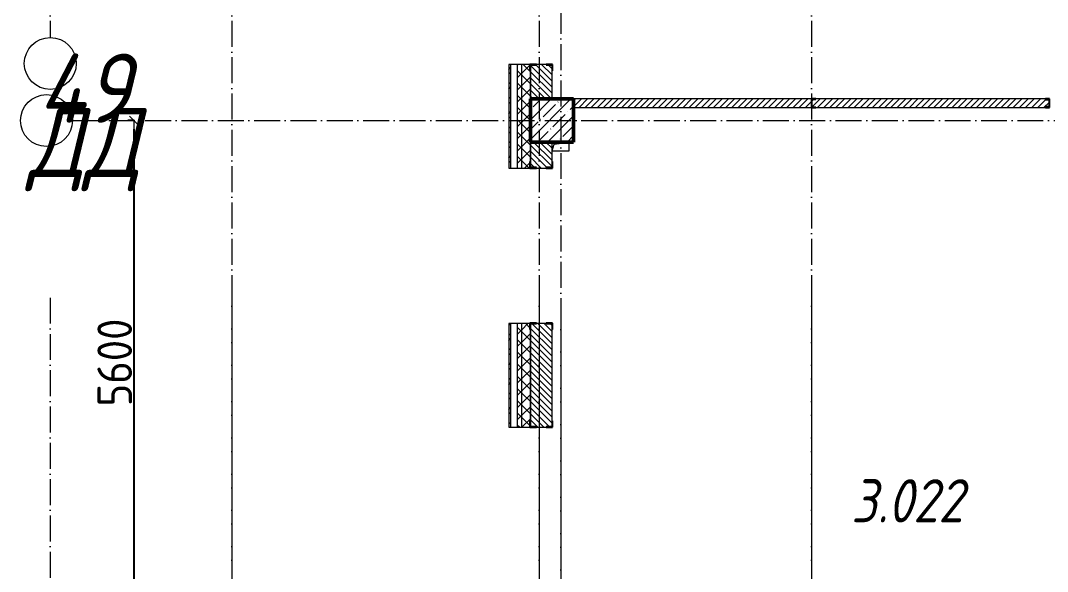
# Model space of a CAD drawing. Header units: millimetres. Extents: x -356862 to 418287, y 0 to 839748.
# Drawn here: x 211036 to 222906, y 505729 to 512105 of the extents above; entities that cross this region are included whole.
import ezdxf

# ---------------------------------------------------------------- set-up
doc = ezdxf.new("R2010")
doc.units = ezdxf.units.MM
doc.linetypes.add('50_200_ШТРИХ_1Т_ш5_п1_п1_', pattern=[700, 500, -100, 0, -100])
for name, color, linetype, lineweight in [('A-____-____-DIMS', 7, 'Continuous', 9), ('A-GENM-____-MCUT', 7, 'Continuous', 25), ('A-GENM-____-OTLN', 7, 'Continuous', 9), ('A-GENM-____-OTLN-1', 7, 'Continuous', 25), ('A-WALL-____-MCUT', 7, 'Continuous', 13), ('A-WALL-____-MCUT-1', 7, 'Continuous', 9), ('A-WALL-____-PATT-1', 7, 'Continuous', 9), ('A-WALL-FNSH-MCUT-1', 7, 'Continuous', 9), ('S-COLS-____-MCUT', 7, 'Continuous', 50), ('S-COLS-____-OTLN', 7, 'Continuous', 9), ('S-GRID-____-IDEN', 7, 'Continuous', 9), ('S-GRID-____-OTLN-1', 7, '50_200_ШТРИХ_1Т_ш5_п1_п1_', 9), ('Марки помещений', 7, 'Continuous', 9)]:
    doc.layers.add(name, color=color, linetype=linetype, lineweight=lineweight)
doc.styles.add('ISOCPEUR_I_2', font='isocpeui.ttf', dxfattribs={"width": 0.85, "height": 2.3})
doc.styles.add('ISOCPEUR_I_9', font='isocpeui.ttf', dxfattribs={"width": 0.9, "height": 250})
doc.styles.add('СПДС', font='isocpeur.ttf', dxfattribs={"width": 0.9})
doc.dimstyles.new('Размера А3', dxfattribs={"dimtxt": 200, "dimasz": 100, "dimexe": 70, "dimexo": 100, "dimgap": 20, "dimtad": 1, "dimdec": 0, "dimrnd": 10, "dimzin": 0, "dimdsep": 46, "dimtxsty": 'СПДС', "dimblk": 'ARROWHEAD_6', "dimcen": 1, "dimclrd": 256, "dimclre": 256, "dimclrt": 256, "dimazin": 0, "dimtfac": 1, "dimtdec": 0, "dimtmove": 2, "dimatfit": 3, "dimfxl": 1, "dimtolj": 1, "dimtzin": 0, "dimarcsym": 0})
pattern_1 = [(135, (142429.057, 459015.94), (-35.35534, -35.35534), [])]
pattern_2 = [(45, (142429.06, 459015.94), (-70.71068, 70.71068), []), (135, (142429.06, 459015.94), (-70.71068, -70.71068), [])]

# ---------------------------------------------------------------- blocks, each defined once
blk = doc.blocks.new('BSC_Колонна _Прямоугольная - 500х500-V39-АР1_План отверстий 3 этажа в осях 1-64_Ю-ЯЯ')
at = {"layer": 'S-COLS-____-OTLN'}
h = blk.add_hatch(dxfattribs=at)
h.set_pattern_fill('FP_47', color=256, style=0, pattern_type=2)
h.set_pattern_definition([(315, (-51931.04, 74750), (114.04925, 114.04925), []), (315, (-51931.04, 74635.95), (114.04925, 114.04925), [201.613, -40.323, 3.353, -36.97])])
h.paths.add_polyline_path([(-250, 250), (-250, -250), (250, -250), (250, 250)], flags=0)
at = {"layer": 'S-COLS-____-MCUT'}
for p, q in [((250, 250), (-250, 250)), ((-250, 250), (-250, -250)), ((250, -250), (250, 250)), ((-250, -250), (250, -250))]:
    blk.add_line(p, q, dxfattribs=at)
blk = doc.blocks.new('Фахверк_СКБ_Уголок - 250_2700-27497298-АР1_План отверстий 3 этажа в осях 1-64_Ю-ЯЯ')
at = {"layer": 'A-GENM-____-MCUT'}
for p, q in [((200, 181), (125, 181)), ((125, 181), (125, 106)), ((131, 106), (131, 175)), ((131, 175), (200, 175)), ((200, 175), (200, 181)), ((125, 106), (131, 106)), ((131, -6), (125, -6)), ((125, -6), (125, -81)), ((125, -81), (200, -81)), ((131, -75), (131, -6)), ((200, -75), (131, -75)), ((200, -81), (200, -75))]:
    blk.add_line(p, q, dxfattribs=at)
blk = doc.blocks.new('154_Стойка_СКБ_Швеллер - СМ-2180_100-28278414-АР1_План отверстий 3 этажа в осях 1-64_Ю-ЯЯ')
at = {"layer": 'A-GENM-____-MCUT'}
for p, q in [((171, 50), (125, 50)), ((125, 50), (125, -50)), ((129.5, 42.4), (171, 42.4)), ((129.5, -42.4), (129.5, 42.4)), ((171, 42.4), (171, 50)), ((125, -50), (171, -50)), ((171, -42.4), (129.5, -42.4)), ((171, -50), (171, -42.4))]:
    blk.add_line(p, q, dxfattribs=at)
blk = doc.blocks.new('154_Фахверк_СКБ_Швеллер - Тип_100_3380-28543384-АР1_План отверстий 3 этажа в осях 1-64_Ю-ЯЯ')
at = {"layer": 'A-GENM-____-MCUT'}
for p, q in [((175, 50), (125, 50)), ((125, 50), (125, -50)), ((128, 47), (175, 47)), ((128, -47), (128, 47)), ((175, 47), (175, 50)), ((125, -50), (175, -50)), ((175, -47), (128, -47)), ((175, -50), (175, -47))]:
    blk.add_line(p, q, dxfattribs=at)
blk = doc.blocks.new('AR_Отверстие прямоугольное _в плите_ - AR_Отверстие прямоугольное _в плите_-V175-АР1_План отверстий 3 этажа в осях 1-64_Ю-ЯЯ')
at = {"layer": 'A-GENM-____-OTLN'}
for p, q in [((-100, -50), (-75, 25)), ((-75, 25), (100, 50)), ((100, -50), (100, 50)), ((-100, -50), (100, -50))]:
    blk.add_line(p, q, dxfattribs=at)
blk = doc.blocks.new('Ось сетки - Круг_Ø6_00__ISO-2_5_0_9K_-25732049-АР1_План отверстий 3 этажа в осях 1-64_Ю-ЯЯ')
at = {"layer": 'S-GRID-____-IDEN'}
blk.add_circle((0, 0), 3, dxfattribs=at)
blk = doc.blocks.new('ARROWHEAD_6')
at = {"color": 0, "linetype": 'Continuous'}
for p, q in [((0, 0), (-1, 0)), ((-0.5, -0.5), (0.5, 0.5))]:
    blk.add_line(p, q, dxfattribs=at)
blk = doc.blocks.new('*D2600')
at = {"layer": 'A-____-____-DIMS', "lineweight": -2, "transparency": 16777216}
for p, q in [((212350, 510947), (212274, 510947)), ((212344, 510847), (212344, 505447)), ((212350, 505347), (212274, 505347))]:
    blk.add_line(p, q, dxfattribs=at)
at = {"layer": 'Defpoints', "color": 0, "transparency": 16777216}
for p in [(212450, 510947), (212344, 505347), (212450, 505347)]:
    blk.add_point(p, dxfattribs=at)
at = {"layer": 'A-____-____-DIMS', "lineweight": -2, "transparency": 16777216, "xscale": 100, "yscale": 100, "zscale": 100}
for p, rotation in [((212344, 510947), 90), ((212344, 505347), 270)]:
    blk.add_blockref('ARROWHEAD_6', p, dxfattribs=dict(at, rotation=rotation))
at = {"layer": 'A-____-____-DIMS', "transparency": 16777216, "insert": (212124, 508147), "char_height": 400, "attachment_point": 5, "rotation": 90, "style": 'СПДС'}
blk.add_mtext('\\A1;5600', dxfattribs=at)

msp = doc.modelspace()

# ---------------------------------------------------------------- hatches: boundary and pattern name
at = {"layer": 'A-WALL-____-PATT-1'}
h = msp.add_hatch(dxfattribs=at)
h.set_pattern_fill('FP_4', color=256, style=0, pattern_type=2)
h.set_pattern_definition(pattern_2)
h.paths.add_polyline_path([(216829.0567, 501946.983), (216829.0567, 502596.983), (216779.0567, 502596.983), (216779.0567, 501946.983)], flags=0)
h.paths.add_polyline_path([(216779.0567, 504396.983), (216829.0567, 504396.983), (216829.0567, 505596.983), (216779.0567, 505596.983), (216779.0567, 504937.998)], flags=0)
h.paths.add_polyline_path([(216779.0567, 507396.983), (216829.0567, 507396.983), (216829.0567, 508596.983), (216779.0567, 508596.983), (216779.0567, 508166.9682)], flags=0)
h.paths.add_polyline_path([(216779.0567, 510396.983), (216829.0567, 510396.983), (216829.0567, 511596.983), (216779.0567, 511596.983), (216779.0567, 510588.6959)], flags=0)
h.paths.add_polyline_path([(216829.0567, 513396.983), (216829.0567, 514196.983), (216779.0567, 514196.983), (216779.0567, 513396.983)], flags=0)
h = msp.add_hatch(dxfattribs=at)
h.set_pattern_fill('FP_4', color=256, style=0, pattern_type=2)
h.set_pattern_definition(pattern_2)
h.paths.add_polyline_path([(216829.0567, 501946.983), (216929.0567, 501946.983), (216929.0567, 502521.983), (216923.0567, 502521.983), (216923.0567, 502596.983), (216829.0567, 502596.983), (216829.0567, 501996.983)], flags=0)
h.paths.add_polyline_path([(216923.0567, 504396.983), (216923.0567, 504471.983), (216929.0567, 504471.983), (216929.0567, 505521.983), (216923.0567, 505521.983), (216923.0567, 505596.983), (216829.0567, 505596.983), (216829.0567, 504396.983)], flags=0)
h.paths.add_polyline_path([(216923.0567, 507396.983), (216923.0567, 507471.983), (216929.0567, 507471.983), (216929.0567, 508527.983), (216923.0567, 508527.983), (216923.0567, 508596.983), (216829.0567, 508596.983), (216829.0567, 507396.983)], flags=0)
h.paths.add_polyline_path([(216923.0567, 510396.983), (216923.0567, 510471.983), (216929.0567, 510471.983), (216929.0567, 511521.983), (216923.0567, 511521.983), (216923.0567, 511596.983), (216829.0567, 511596.983), (216829.0567, 510396.983)], flags=0)
h.paths.add_polyline_path([(216923.0567, 513396.983), (216923.0567, 513471.983), (216929.0567, 513471.983), (216929.0567, 514196.983), (216829.0567, 514196.983), (216829.0567, 513396.983)], flags=0)
h = msp.add_hatch(dxfattribs=at)
h.set_pattern_fill('FP_6', color=256, style=0, pattern_type=2)
h.set_pattern_definition([(45, (142429.06, 459015.94), (-85.53659, 85.53659), []), (45, (142486.08, 459015.94), (-85.53659, 85.53659), [])])
h.paths.add_polyline_path([(216699.0567, 502116.983), (216699.0567, 502596.983), (216679.0567, 502596.983), (216679.0567, 502116.983)], flags=0)
h.paths.add_polyline_path([(216679.0567, 504396.983), (216699.0567, 504396.983), (216699.0567, 505596.983), (216679.0567, 505596.983), (216679.0567, 504937.998)], flags=0)
h.paths.add_polyline_path([(216699.0567, 507396.983), (216699.0567, 508596.983), (216679.0567, 508596.983), (216679.0567, 507396.983)], flags=0)
h.paths.add_polyline_path([(216699.0567, 510396.983), (216699.0567, 511596.983), (216679.0567, 511596.983), (216679.0567, 510396.983)], flags=0)
h.paths.add_polyline_path([(216699.0567, 513396.983), (216699.0567, 513956.983), (216679.0567, 513956.983), (216679.0567, 513396.983)], flags=0)
h = msp.add_hatch(dxfattribs=at)
h.set_pattern_fill('FP_9', color=256, style=0, pattern_type=2)
h.set_pattern_definition(pattern_1)
h.paths.add_polyline_path([(217179.0567, 511196.983), (217179.0567, 511590.983), (217110.0567, 511590.983), (217110.0567, 511596.983), (216998.0567, 511596.983), (216998.0567, 511590.983), (216929.0567, 511590.983), (216929.0567, 511196.983)], flags=0)
h.paths.add_polyline_path([(216998.0567, 513396.983), (217110.0567, 513396.983), (217110.0567, 513402.983), (217179.0567, 513402.983), (217179.0567, 513646.983), (216929.0567, 513646.983), (216929.0567, 513402.983), (216998.0567, 513402.983)], flags=0)
h = msp.add_hatch(dxfattribs=at)
h.set_pattern_fill('FP_8', color=256, style=0, pattern_type=2)
h.set_pattern_definition([(45, (142429.057, 459015.94), (-35.35534, 35.35534), [])])
h.paths.add_polyline_path([(224329.0567, 511096.983), (224329.0567, 511196.983), (224125.0567, 511196.983), (224125.0567, 511189.383), (224083.5567, 511189.383), (224083.5567, 511104.583), (224125.0567, 511104.583), (224125.0567, 511096.983)], flags=0)
h.paths.add_polyline_path([(222883.0567, 511096.983), (222883.0567, 511104.583), (222924.5567, 511104.583), (222924.5567, 511189.383), (222883.0567, 511189.383), (222883.0567, 511196.983), (220229.0567, 511196.983), (220229.0567, 511193.983), (220182.0567, 511193.983), (220182.0567, 511099.983), (220229.0567, 511099.983), (220229.0567, 511096.983)], flags=0)
h.paths.add_polyline_path([(220179.0567, 511096.983), (220179.0567, 511196.983), (217429.0567, 511196.983), (217429.0567, 511096.983), (218415.9952, 511096.983)], flags=0)
h = msp.add_hatch(dxfattribs=at)
h.set_pattern_fill('FP_9', color=256, style=0, pattern_type=2)
h.set_pattern_definition(pattern_1)
h.paths.add_polyline_path([(216998.0567, 505446.983), (217179.0567, 505446.983), (217179.0567, 505590.983), (217110.0567, 505590.983), (217110.0567, 505596.983), (216998.0567, 505596.983), (216998.0567, 505590.983), (216929.0567, 505590.983), (216929.0567, 505446.983)], flags=0)
h.paths.add_polyline_path([(217110.0567, 507396.983), (217110.0567, 507402.983), (217179.0567, 507402.983), (217179.0567, 508596.983), (216929.0567, 508596.983), (216929.0567, 507402.983), (216998.0567, 507402.983), (216998.0567, 507396.983)], flags=0)
h.paths.add_polyline_path([(217110.0567, 510396.983), (217110.0567, 510402.983), (217179.0567, 510402.983), (217179.0567, 510696.983), (216929.0567, 510696.983), (216929.0567, 510402.983), (216998.0567, 510402.983), (216998.0567, 510396.983)], flags=0)

# ---------------------------------------------------------------- linework, layer by layer
at = {"layer": 'A-WALL-____-MCUT'}
for p, q in [((216699.0567, 511596.983), (216699.0567, 510396.983)), ((216923.0567, 511596.983), (216699.0567, 511596.983)), ((217110.0567, 511596.983), (216998.0567, 511596.983)), ((217179.0567, 511196.983), (217179.0567, 511521.983)), ((217179.0567, 510471.983), (217179.0567, 510696.983)), ((216699.0567, 510396.983), (216923.0567, 510396.983)), ((216998.0567, 510396.983), (217110.0567, 510396.983)), ((216699.0567, 508596.983), (216699.0567, 507396.983)), ((216923.0567, 508596.983), (216699.0567, 508596.983)), ((217110.0567, 508596.983), (216998.0567, 508596.983)), ((217179.0567, 507471.983), (217179.0567, 508527.983)), ((216699.0567, 507396.983), (216923.0567, 507396.983)), ((216998.0567, 507396.983), (217110.0567, 507396.983))]:
    msp.add_line(p, q, dxfattribs=at)
at = {"layer": 'A-WALL-____-MCUT-1'}
for p, q in [((216779.0567, 510396.983), (216779.0567, 511596.983)), ((216829.0567, 510396.983), (216829.0567, 511596.983)), ((216929.0567, 511521.983), (216929.0567, 511196.983)), ((216929.0567, 511196.983), (216929.0567, 511521.983)), ((216929.0567, 510471.983), (216929.0567, 510696.983)), ((216929.0567, 510696.983), (216929.0567, 510471.983)), ((216779.0567, 507396.983), (216779.0567, 508596.983)), ((216829.0567, 507396.983), (216829.0567, 508596.983)), ((216929.0567, 507471.983), (216929.0567, 508527.983)), ((216929.0567, 508527.983), (216929.0567, 507471.983))]:
    msp.add_line(p, q, dxfattribs=at)
at = {"layer": 'A-WALL-FNSH-MCUT-1'}
for p, q in [((216699.0567, 511596.983), (216679.0567, 511596.983)), ((216679.0567, 511596.983), (216679.0567, 510396.983)), ((220179.0567, 511196.983), (217429.0567, 511196.983)), ((222883.0567, 511196.983), (220229.0567, 511196.983)), ((217429.0567, 511096.983), (220179.0567, 511096.983)), ((220229.0567, 511096.983), (222883.0567, 511096.983)), ((216679.0567, 510396.983), (216699.0567, 510396.983)), ((216699.0567, 510396.983), (216699.0567, 510396.983)), ((216699.0567, 508596.983), (216679.0567, 508596.983)), ((216679.0567, 508596.983), (216679.0567, 507396.983)), ((216679.0567, 507396.983), (216699.0567, 507396.983)), ((216699.0567, 507396.983), (216699.0567, 507396.983))]:
    msp.add_line(p, q, dxfattribs=at)
at = {"layer": 'S-GRID-____-OTLN-1', "color": 251, "ltscale": 0.6, "true_color": 0x636466}
for p, q in [((211379.0567, 549908.7924), (211379.0567, 511907.5288)), ((213479.0567, 549908.7924), (213479.0567, 498996.983)), ((217029.0567, 549908.7924), (217029.0567, 499287.1661)), ((220179.0567, 549908.7924), (220179.0567, 498996.983)), ((217279.0567, 549640.596), (217279.0567, 498996.983)), ((211635.5567, 510946.983), (246503.4633, 510946.983)), ((211379.0567, 508896.9006), (211379.0567, 454533.3346)), ((213479.0567, 508896.9006), (213479.0567, 454705.9298)), ((217029.0567, 508896.9006), (217029.0567, 470346.983)), ((220179.0567, 508896.9006), (220179.0567, 467585.8406)), ((217279.0567, 508628.7042), (217279.0567, 470346.983))]:
    msp.add_line(p, q, dxfattribs=at)

# ---------------------------------------------------------------- block references
at = {"layer": 'A-GENM-____-OTLN'}
msp.add_blockref('AR_Отверстие прямоугольное _в плите_ - AR_Отверстие прямоугольное _в плите_-V175-АР1_План отверстий 3 этажа в осях 1-64_Ю-ЯЯ', (217279.0567, 510646.983), dxfattribs=at)
at = {"layer": 'A-GENM-____-OTLN-1'}
for name, p, rotation in [('Фахверк_СКБ_Уголок - 250_2700-27497298-АР1_План отверстий 3 этажа в осях 1-64_Ю-ЯЯ', (217004.0567, 511721.983), 269.9999999999999), ('154_Стойка_СКБ_Швеллер - СМ-2180_100-28278414-АР1_План отверстий 3 этажа в осях 1-64_Ю-ЯЯ', (223054.0567, 511146.983), 180), ('Фахверк_СКБ_Уголок - 250_2700-27497298-АР1_План отверстий 3 этажа в осях 1-64_Ю-ЯЯ', (217104.0567, 510271.983), 89.99999999999991), ('Фахверк_СКБ_Уголок - 250_2700-27497298-АР1_План отверстий 3 этажа в осях 1-64_Ю-ЯЯ', (217004.0567, 508727.983), 269.9999999999999), ('Фахверк_СКБ_Уголок - 250_2700-27497298-АР1_План отверстий 3 этажа в осях 1-64_Ю-ЯЯ', (217104.0567, 507271.983), 89.99999999999991)]:
    msp.add_blockref(name, p, dxfattribs=dict(at, rotation=rotation))
msp.add_blockref('154_Фахверк_СКБ_Швеллер - Тип_100_3380-28543384-АР1_План отверстий 3 этажа в осях 1-64_Ю-ЯЯ', (220054.0567, 511146.983), dxfattribs=at)
at = {"layer": 'S-COLS-____-OTLN', "rotation": 89.9999999999999}
msp.add_blockref('BSC_Колонна _Прямоугольная - 500х500-V39-АР1_План отверстий 3 этажа в осях 1-64_Ю-ЯЯ', (217179.0567, 510946.983), dxfattribs=at)
at = {"layer": 'S-GRID-____-IDEN', "xscale": 99.99999999999993, "yscale": 99.99999999999993, "zscale": 99.99999999999993}
for p, rotation in [((211379.0567, 511607.5288), 180), ((211335.5567, 510946.983), 269.9999999999995)]:
    msp.add_blockref('Ось сетки - Круг_Ø6_00__ISO-2_5_0_9K_-25732049-АР1_План отверстий 3 этажа в осях 1-64_Ю-ЯЯ', p, dxfattribs=dict(at, rotation=rotation))

# ---------------------------------------------------------------- texts
at = {"layer": 'S-GRID-____-IDEN', "char_height": 800, "attachment_point": 1, "style": 'ISOCPEUR_I_9'}
for s, insert, width in [('49', (211235.685, 511721.4625), 425.696062), ('ДД', (211121.4771, 511093.6154), 505.063125)]:
    msp.add_mtext(s, dxfattribs=dict(at, insert=insert, width=width))
at = {"layer": 'Марки помещений', "insert": (220637.127, 506796.8483), "char_height": 500, "width": 785.65375, "attachment_point": 1, "style": 'ISOCPEUR_I_2'}
msp.add_mtext('3.022', dxfattribs=at)

# ---------------------------------------------------------------- dimensions: what is measured, and where the dimension line sits
at = {"layer": 'A-____-____-DIMS'}
dim = msp.add_linear_dim(base=(212344.4183, 505346.983), p1=(212450.4843, 510946.983), p2=(212450.4843, 505346.983), angle=90, dimstyle='Размера А3', override={"dimtxt": 400}, dxfattribs=at)
dim.commit()
dim.dimension.update_dxf_attribs({"geometry": '*D2600', "text_midpoint": (212124.4183, 508146.983)})

doc.saveas('drawing.dxf')
